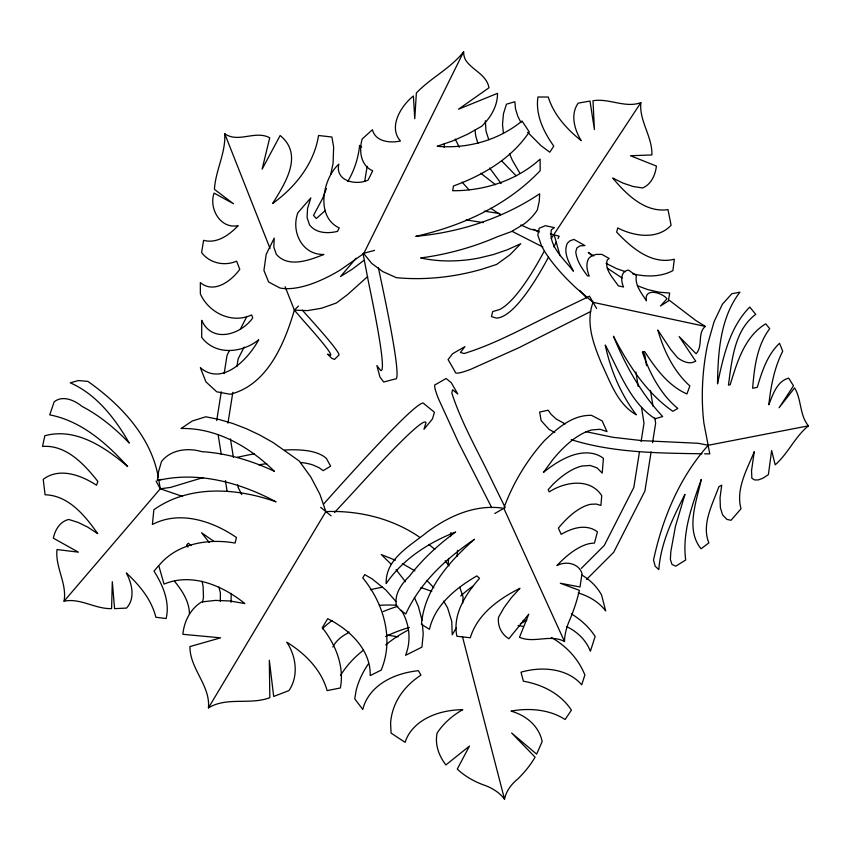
<?xml version="1.0" encoding="UTF-8"?>
<svg xmlns="http://www.w3.org/2000/svg" width="851" height="851" viewBox="0 0 851 851"><rect width="100%" height="100%" fill="white"/><g stroke="black" fill="none" stroke-linecap="round" stroke-linejoin="round"><path stroke-width="1.28" d="M220.303 601.434L220.409 592.998L218.888 587.03M444.19 147.404L444.307 143.553M208.452 707.862C210.495 685.395 189.816 668.95 189.922 646.579L220.59 637.835L182.869 634.303C184.093 621.443 190.347 608.88 201.559 601.965L215.282 600.412L229.791 600.955L244.865 603.572C222.824 585.743 191.922 572.329 164.02 584.116L158.786 565.713C176.806 543.459 208.165 538.257 235.089 543.055L236.45 537.502C212.612 521.067 179.763 510.089 152.403 524.503L153.85 509.749C189.262 484.559 236.918 487.846 276.075 501.856C240.205 482.56 197.804 470.89 157.307 480.592L158.626 471.39L161.488 461.529C170.849 449.477 187.965 447.53 201.804 451.658C227.036 453.211 251.619 460.604 274.426 471.316C249.641 446.966 216.728 427.723 181.061 428.489L192.315 420.979L205.793 416.788L219.175 419.49L232.727 423.468L246.343 428.691L259.917 435.106L273.32 442.68L299.19 460.976L310.828 477.049L319.838 494.154L325.869 511.589L208.452 707.862C227.015 696.565 250.024 705.213 269.831 697.682L269.31 660.248L273.692 696.458L288.946 690.587C298.85 676.013 296.169 656.387 286.84 642.239C304.945 653.377 321.316 669.641 327.114 690.629L340.368 687.959C344.517 666.354 335.645 644.452 322.274 627.74L327.688 618.698C349.357 629.463 370.908 649.579 370.206 675.598L381.131 670.141C394.375 639.069 383.482 602.965 362.76 577.914L364.749 574.595L372.078 578.861L385.865 589.998L395.992 601.551M462.657 603.412L463.072 596.934L459.785 587.328M527.652 132.267L541.151 145.798L549.778 152.201L553.778 146.106C543.693 132.011 535.3 114.789 537.938 96.993L548.267 97.046C553.767 114.864 566.862 129.192 581.18 140.606C574.521 129.682 570.074 114.513 578.201 103.141L589.998 101.056L594.423 129.565L592.998 100.737C609.082 98.035 625.177 108.385 640.856 102.663C638.995 121.002 652.515 136.607 651.898 154.946L630.474 155.744L656.429 166.083C655.334 174.934 651.302 184.337 642.59 187.975L633.07 186.465L623.06 183.135L612.731 178.04C626.283 194.294 644.93 212.952 668.003 209.633L671.099 225.26C657.227 240.099 634.091 236.312 617.741 227.962L616.645 232.089C631.123 247.503 651.568 265.097 674.322 259.204L672.907 270.618C660.684 277.16 645.994 276.947 632.793 273.852M367.164 166.285L364.739 181.167M231.1 602.295L231.185 593.434M216.728 420.543L221.271 391.822M224.164 373.546L227.057 355.271L229.462 350.559M227.962 423.16L232.844 392.3M236.918 366.59L238.142 358.867L244.173 347.038M639.441 452.019L633.825 487.442L604.284 545.427L581.265 568.436M641.101 441.52L644.005 423.16L641.516 407.416M651.111 451.87L644.909 491.038L613.699 552.278L586.605 579.382M652.557 442.733L655.653 423.16L654.834 417.937M158.456 565.904L154.02 571.085C162.743 584.988 170.136 601.827 166.136 618.517L155.861 617.262C151.531 599.593 139.436 585.041 126.32 572.978C131.969 583.509 135.564 598.349 126.501 608.093L114.587 608.646L112.311 581.68L111.587 608.603C95.269 609.22 80.356 597.753 64.059 601.2C67.229 583.488 55.06 567.34 57.006 549.533L78.388 552.161L53.347 538.183C55.028 529.928 59.995 521.44 68.761 519.461L78.122 522.418L87.823 527.184L97.716 533.673C85.238 515.908 68.686 495.42 45.103 494.771L43.21 479.358C59.304 466.976 81.345 475.262 96.482 485.208L97.886 481.443C84.44 464.465 66.24 444.605 42.55 446.435L44.816 435.765C75.569 427.213 105.354 447.403 127.661 466.518C106.673 443.36 81.334 420.937 49.709 414.873L54.198 401.789C62.878 394.896 74.675 400.427 82.164 406.47C99.897 415.724 115.385 428.734 129.246 443.041C115.14 418.628 96.737 394.481 70.261 382.812L78.494 380.535L87.919 381.429C120.661 404.555 151.297 436.754 158.382 477.592M668.503 300.063L669.684 293.031L659.025 292.18L647.824 289.606L637.378 285.745M202.612 602.019L203.474 597.125L203.112 586.371L202.049 581.244M330.752 174.295L333.081 163.318L333.645 147.17L331.911 137.022L318.54 135.49C314.179 163.573 295.308 187.241 272.682 203.442C285.032 183.465 303.945 154.861 280.149 135.522L262.119 169.158L269.724 137.788C255.311 129.895 238.291 143.425 224.728 133.703C225.919 152.914 215.505 170.36 214.431 189.369L233.482 203.74L214.08 193.103C208.612 208.431 220.462 229.43 238.174 225.611C229.515 234.833 216.931 244.014 203.591 240.344L201.602 252.556C209.559 263.236 224.579 266.459 236.589 261.161L239.801 269.299C231.483 280.904 213.824 294.212 200.347 282.553L200.357 293.893C208.825 312.934 232.089 324.146 251.588 314.934L252.768 317.923C240.79 334.73 212.144 343.804 201.698 320.316L201.719 337.336C215.388 355.878 242.429 353.059 258.725 339.751C248.449 358.803 222.451 386.673 200.347 367.675L205.974 381.918L216.739 391.8L230.238 394.268C267.576 384.822 284.457 343.591 294.382 310.147L298.499 306.03M593.041 302.318C585.339 322.88 593.572 344.272 601.444 363.398C610.358 381.993 617.326 404.034 636.325 414.831C620.847 394.311 610.486 370.142 605.263 345.027C619.007 370.398 629.995 402.619 655.142 418.766L662.684 416.543C641.048 393.428 625.336 365.398 613.443 336.209C628.198 364.547 646.207 392.768 672.833 411.31L677.832 408.459C660.365 394.066 649.664 373.185 642.388 352.133L644.654 351.58C655.525 368.249 668.141 385.716 686.917 393.939L689.863 385.95C673.598 371.249 663.801 350.793 657.812 330.007L670.705 349.463L677.556 357.728A45.263 21.488 65.9 0 0 691.874 362.654L695.767 361.281L679.183 336.592L696.065 353.708C703.362 346.134 697.065 333.018 705.351 326.412L695.895 320.55L669.375 300.339L660.45 306.03L666.971 298.786C662.089 292.361 643.579 287.457 646.462 300.797C641.697 293.382 634.58 285.064 636.388 275.65L628.506 270.097C620.241 271.086 620.826 281.298 623.56 287L618.39 285.883C613.38 278.415 604.359 269.756 607.231 260.002L609.188 258.491L601.891 254.385L596.211 254.406L591.807 255.736L588.764 258.342C585.552 263.81 587.073 270.512 589.222 276.086L587.328 275.681C582.052 268.586 576.659 260.832 575.765 251.8L576.882 247.96L579.967 245.865L584.914 245.577L573.968 239.418L570.021 240.759L567.33 243.28C562.968 252.704 569.245 262.842 573.393 271.182C564.309 259.332 548.267 246.205 551.374 229.781L554.427 227.642L545.363 225.696L539.183 228.27L537.832 235.099L541.417 245.577A82.079 24.424 39.9 0 0 576.638 288.457L593.041 302.318L705.351 326.412M326.39 188.571L322.88 197.921L313.519 215.367L316.317 218.547L325.433 210.388M504.271 506.962C513.355 482.613 526.918 460.146 544.278 440.797C557.309 428.393 572.298 414.809 591.488 415.341L602.125 420.862L607.029 431.627L600.157 429.298L591.913 429.925A76.218 33.753 -59.6 0 0 552.746 459.71L543.47 472.401A119.331 52.847 -59.6 0 1 572.946 455.136C582.956 451.87 594.743 451.551 603.412 458.338L602.21 473.103L597.019 467.848L590.179 465.454L581.967 466.029A76.164 33.732 -59.6 0 0 552.735 484.613L548.193 489.644L549.214 491.899C564.809 481.73 590.051 477.581 601.731 495.644L600.923 505.483L596.274 504.058L590.86 504.271A61.112 27.062 -59.6 0 0 558.373 528.152L561.171 534.311A98.301 43.529 -59.6 0 1 578.978 527.577C585.403 526.62 592.275 527.726 597.434 531.864L594.466 543.023L589.775 543.555A74.058 32.795 -59.6 0 0 556.937 565.596C565.787 560.809 578.733 563.043 582.02 573.595L580.01 586.988L560.32 583.243L579.371 590.328A104.333 46.199 -59.6 0 1 570.702 617.677A39.88 17.658 -59.6 0 0 564.532 641.526M363.749 253.555L463.625 51.805A37.444 25.211 -14.3 0 0 465.508 59.889C472.071 70.271 486.559 74.314 488.985 87.77L458.487 109.215L497.495 93.344A68.952 46.422 -14.3 0 1 481.698 126.267L467.805 134.118L452.881 140.83L437.18 146.287C467.316 148.957 498.537 140.33 522.014 120.991L529.29 131.958C511.642 158.467 482.879 175.317 453.487 185.975L452.658 190.72C484.262 190.932 516.493 180.529 540.119 159.126L540.172 170.679C507.26 205.357 461.955 226.058 415.777 236.323C459.689 232.44 502.898 218.324 539.662 193.794L539.268 201.208L537.364 209.846A56.294 37.901 -14.3 0 1 523.918 224.09L511.419 231.589L497.08 236.855A194.847 131.171 -14.3 0 1 420.639 257.949A110.513 74.399 -14.3 0 0 478.432 258.151L493.112 254.63L507.313 249.79L520.748 243.716L509.994 254.757L496.622 264.438L482.634 269.001A164.243 110.566 -14.3 0 1 396.364 277.671L382.759 271.575L371.738 263.416L363.749 253.555L340.57 269.82A102.546 42.635 -41.3 0 1 279.883 287.968L268.639 282L263.927 270.469L266.172 254.385L274.235 238.11L273.841 247.152L276.298 254.3C288.457 268.342 309.487 260.14 323.901 254.46C302.137 255.119 290.712 231.44 297.914 212.697L310.817 197.9L307.541 208.495L307.083 217.579L309.487 224.77C315.881 233.44 327.954 233.727 337.549 231.355L339.241 227.94C315.221 216.718 322.731 178.753 338.804 164.147C334.986 181.199 355.973 185.741 368.111 180.093L372.717 170.785C360.505 165.594 358.782 150.287 362.186 138.968L372.408 129.746C375.482 141.809 390.237 143.308 400.459 141C387.907 126.884 401.193 105.662 413.373 95.993L414.767 118.746L416.373 93.004C430.808 77.728 450.583 68.474 463.625 51.805M240.259 329.369L246.864 316.412M544.151 251.3L544.087 251.428A302.413 55.007 -73.8 0 1 499.569 309.573L492.729 311.54L491.442 316.625L496.484 318.083A307.764 55.985 -73.8 0 0 548.597 256.97M347.804 181.465C354.261 170.466 358.377 158.095 359.611 145.393L361.696 147M456.253 627.995L452.189 634.782L451.764 621.421L447.573 607.795L443.679 601.125M551.15 238.652L640.856 102.663M356.101 258.257L340.496 276.554L352.442 269.086L363.866 260.395M808.45 425.83L708.255 445.264C679.449 477.368 662.461 518.376 653.494 560.16L655.238 566.287L658.823 569.585C660.791 542.747 672.875 517.929 684.97 494.335L675.471 526.237L670.843 551.501L670.354 559.405L672.003 564.426L675.705 566.202L685.693 560.001C681.981 532.311 692.203 505.111 701.288 479.421C696.639 501.09 685.183 529.482 701.075 548.767L708.872 542.895C701.245 524.397 712.638 504.196 718.818 486.815L721.733 485.091L720.052 497.612L720.372 507.675L722.669 515.015L726.892 519.397L731.041 520.291L741.019 508.781C735.551 489.102 747.05 469.422 754.273 451.668L751.529 470.752L751.858 478.241L754.646 479.953L758.411 479.921L763.039 478.134L768.389 474.645L771.634 450.53L775.187 464.837C788.186 453.477 794.994 436.68 808.45 425.83C799.493 415.277 801.674 399.608 794.621 387.896L779.09 407.746L793.504 385.811L788.675 378.131C776.952 381.195 772.772 394.726 768.836 404.778C770.783 386.407 774.272 367.813 782.729 351.229L779.548 343.283C767.283 354.867 761.911 371.6 757.262 387.354L752.635 388.247C754.316 367.738 756.901 345.57 769.73 328.688L765.74 323.837C744.54 336.517 737.009 362.537 730.147 384.78L728.456 385.099C731.828 360.569 734.317 330.252 755.741 314.349L749.774 307.073C729.605 327.348 723.265 356.856 717.521 383.886C717.999 352.591 720.116 317.934 739.891 292.191L731.807 293.755L722.414 304.222L714.117 321.593L707.649 344.325A110.545 47.954 -85.8 0 0 703.915 423.224L709.787 453.881L704.617 453.817M64.059 601.2L160.275 488.782L170.423 487.442L191.773 480.975A504.026 91.685 -28.8 0 1 203.517 477.528M334.528 512.515L353.995 491.484A760.379 24.126 -50.9 0 1 425.968 422.692L423.968 429.351L432.436 418.937L434.457 412.267L424.043 403.81A773.825 24.551 -50.9 0 0 323.508 504.164M367.643 276.564L347.559 294.584L336.336 303.009L321.678 308.2L307.498 310.615L294.382 310.147L285.128 286.702M494.761 513.536L505.175 507.526L490.889 478.422C477.347 450.253 461.497 422.883 451.817 393.056L452.615 389.79L457.795 394.013L451.285 382.727L446.105 378.493L435.691 384.503A1162.306 27.328 60 0 0 438.425 398.662L458.423 442.36L491.718 507.653M590.69 311.498L518.738 347.793L470.869 369.26A622.241 22.69 -30 0 1 455.189 371.866L448.083 359.569L452.594 353.729L464.912 346.623L460.412 352.463L464.082 353.516C496.835 343.496 526.78 326.167 557.618 311.583L589.488 296.169L596.594 308.477M520.355 623.677L526.237 620.677M374.557 250.375L363.026 253.47L368.611 282.681A676.736 21.466 75 0 1 380.642 370.483L376.887 365.558L379.971 377.099L383.727 382.035L395.258 378.95A688.704 21.849 75 0 0 378.333 267.608M702.022 453.785C658.248 453.083 613.348 452.87 571.212 439.659M325.869 511.589C358.782 510.313 392.417 518.44 419.649 537.236M502.43 508.111C474.943 504.281 449.009 516.078 427.319 531.949C410.544 545.725 385.322 558.65 386.173 583.595C402.714 559.203 428.553 542.661 455.615 532.024C438.499 544.566 422.66 559.033 409.693 575.872C401.768 583.52 393.843 594.275 396.492 605.912L400.981 610.55L405.81 613.965C420.054 582.52 446.35 558.384 474.475 539.279C449.307 561.341 424.394 589.498 421.436 624.294L429.489 629.314C434.925 604.827 456.2 587.881 476.868 575.893L479.517 578.35C465.795 593.966 452.275 614.528 456.913 636.271L470.273 637.771C477.4 614.209 498.909 598.806 519.961 588.296L511.302 597.785L504.132 607.476L498.569 617.209C497.303 625.74 501.484 634.335 508.887 638.739L528.779 614.135L519.493 637.314C534.024 643.675 550.523 633.835 564.521 641.537L503.749 508.175M484.283 211.133L499.952 213.612M466.157 219.909L483.208 222.611M387.684 635.176L398.13 636.835M518.121 625.506L523.035 626.368M708.255 445.264L698.203 443.286L642.016 440.648L612.784 437.276L586.031 431.691M538.991 231.185L530.162 229.11L520.876 224.994M550.352 233.855L559.181 236.206A307.764 55.985 -73.8 0 1 557.99 238.642M330.358 355.293L327.582 354.133L331.709 358.26L334.496 359.43L338.624 355.314A336.06 10.659 45 0 0 302.233 310.115M156.052 481.123L160.275 488.782L182.497 496.399M625.421 271.692L616.698 268.671L606.103 263.395M395.353 560.192L381.269 554.565L391.003 564.064M533.311 229.238L539.194 232.238M512.1 231.344L542.874 247.024M565.117 423.915L556.15 418.99L551.086 414.32L548.161 410.225L539.619 412.054L541.162 420.671L549.086 429.404L554.788 432.542M402.31 563.585L414.926 570.872M622.124 278.022L607.242 268.108M593.764 255.97L588.254 252.417L592.243 255.896M490.708 208.272L500.399 214.718M213.899 541.353L201.602 532.811L209.24 542.491M495.516 184.741L480.815 173.285M428.787 544.47L434.893 549.289M426.776 580.393L433.85 587.743M320.667 507.356L331.082 515.823M191.039 545.597L188.284 543.193L186.656 545.097L187.965 547.129M469.039 189.837L462.093 182.157M516.057 175.742L501.686 160.871M579.648 290.404L586.701 297.988M501.143 183.561L489.676 168.041M396.066 569.627L405.48 581.744M174.498 581.233C182.146 590.573 189.507 601.71 189.433 614.209M294.382 310.147L303.871 321.135A330.22 10.478 45 0 1 330.379 355.303M445.169 560.735L449.051 565.883M519.727 172.944L512.408 160.382L509.483 153.616M401.321 610.295C409.661 623.592 411.427 640.707 405.565 655.323L421.936 647.132L423.224 633.952L422.362 624.07M459.285 147.266L455.242 139.053M643.101 351.74L644.909 355.271L646.558 365.717M241.758 494.537L238.142 487.442L237.727 484.815M520.993 122.597L517.716 116.066L515.472 108.673L514.876 101.748L506.462 104.194L503.43 113.864L502.515 124.512L503.452 133.416M414.394 597.476L418.415 606.603L422.043 620.368M224.728 133.703L270.033 248.46M560.011 255.683L554.139 234.748M488.782 139.702L485.985 131.054L485.347 120.746M477.879 143.362L475.73 135.926L475.007 130.022M462.423 636.495L504.526 799.195A38.093 27.711 -22.2 0 1 517.791 778.963A99.865 72.633 -22.2 0 0 535.077 757.156L511.653 732.988L536.641 754.135L542.172 741.508A67.91 49.39 -22.2 0 0 511.047 711.117A75.569 54.964 -22.2 0 1 565.096 719.531L571.404 710.149A99.865 72.633 -22.2 0 0 523.365 681.204L521.025 672.173A62.314 45.326 -22.2 0 1 581.69 684.864L584.871 675.003A130.767 95.11 -22.2 0 0 551.363 637.473M158.797 480.081L160.275 488.782M650.483 390.524L652.972 406.182M635.91 371.993L638.197 386.418M230.451 438.893L233.365 457.264M218.175 434.904L221.271 454.487M225.409 480.592L227.057 491.038M578.233 592.977A77.76 56.56 -22.2 0 1 605.689 610.922L601.593 595.104A89.387 65.016 -22.2 0 0 581.776 574.989M571.372 613.901A121.831 88.61 -22.2 0 1 595.157 636.442L590.381 651.228A77.76 56.56 -22.2 0 0 566.575 626.57M523.067 620.539A77.76 56.56 -22.2 0 1 526.897 620.134M460.731 596.019A89.387 65.016 -22.2 0 1 472.752 586.265M504.526 799.195A35.625 24.339 14.5 0 0 484.017 785.079A59.761 40.816 14.5 0 1 457.264 769.081L469.486 746.029L445.892 764.932A66.495 45.422 14.5 0 1 437.159 732.998A120.97 82.621 14.5 0 1 462.774 709.681A75.526 51.592 14.5 0 0 405.097 742.338L391.088 733.115L390.588 723.18A121.044 82.675 14.5 0 1 420.958 675.141L418.405 670.694A84.898 57.985 14.5 0 0 362.771 709.436L354.75 698.852L356.101 690.544A172.817 118.034 14.5 0 1 368.334 663.961M332.837 646.994A54.081 36.933 14.5 0 1 347.261 633.41A179.869 122.852 14.5 0 1 348.995 631.931M322.433 628.836A100.439 68.601 14.5 0 1 332.188 620.57M379.386 605.348A100.439 68.601 14.5 0 1 396.619 605.242M420.851 587.679A82.962 56.666 14.5 0 1 431.787 591.434M383.163 611.582A179.869 122.852 14.5 0 1 397.832 606.274M385.737 644.973A172.817 118.034 14.5 0 1 408.193 630.091M340.517 675.471A169.36 115.672 14.5 0 1 363.324 650.26M385.62 636.495A169.36 115.672 14.5 0 1 409.331 627.453M370.43 589.732A149.893 102.386 14.5 0 1 382.588 587.19M258.778 464.816A504.026 91.685 -28.8 0 1 266.703 463.667M300.509 462.465A504.026 91.685 -28.8 0 1 312.764 464.912L319.061 467.71L323.146 470.656L330.645 466.178L326.433 458.508A512.93 93.302 -28.8 0 0 284.628 450.041M158.616 480.241A512.93 93.302 -28.8 0 1 161.169 479.368M236.929 457.391A512.93 93.302 -28.8 0 1 254.375 453.838M556.214 242.237A307.764 55.985 -73.8 0 1 553.852 246.918M448.19 564.394A442.18 14.031 -90 0 1 448.594 558.458M450.498 536.662A442.18 14.031 -90 0 1 450.987 532.598M457.051 556.448A434.499 13.786 90 0 1 457.593 550.331"/></g></svg>
